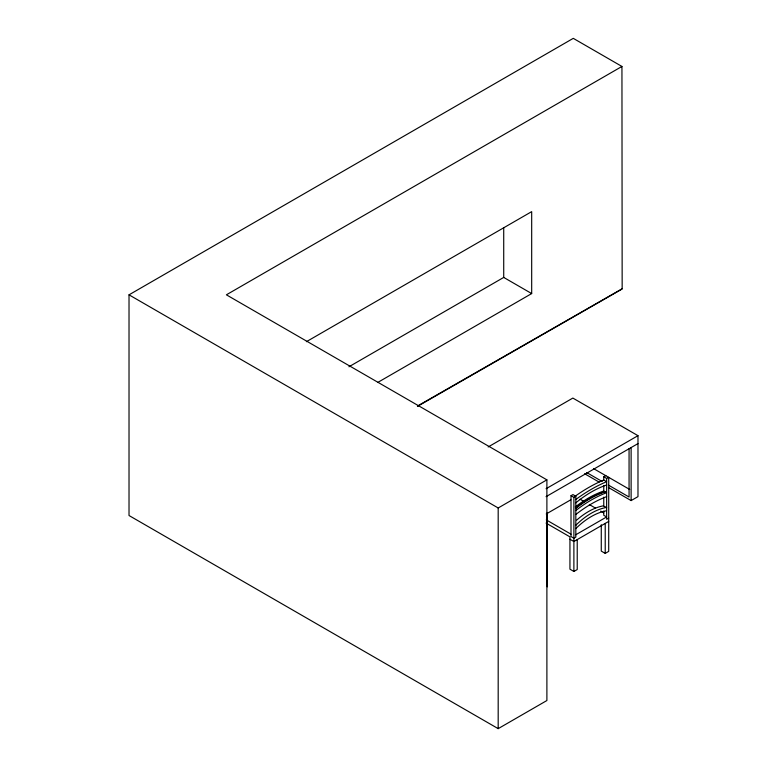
<?xml version="1.0" encoding="UTF-8"?>
<svg xmlns="http://www.w3.org/2000/svg" width="767" height="767" viewBox="0 0 767 767"><rect width="100%" height="100%" fill="white"/><g stroke="black" fill="none" stroke-linecap="round" stroke-linejoin="round"><path stroke-width="1.15" d="M629.065 448.714L629.065 497.026L608.384 485.08M608.375 487.457L631.126 500.583L631.126 447.545M488.186 446.95L572.853 398.073L637.981 435.675L637.981 496.632L631.126 500.583M575.825 525.29L576.679 524.427A65.195 37.641 -60 0 1 605.92 507.543L606.639 507.438L603.044 505.884A65.195 37.641 -60 0 0 576.65 520.141M575.825 528.607L576.679 527.744A65.195 37.641 -60 0 1 605.92 510.86L606.639 510.755M575.825 499.518L576.774 498.799A157.925 91.177 -60 0 1 605.834 482.031L606.639 481.695L603.763 480.037L602.948 480.372A157.925 91.177 -60 0 0 574.857 496.441M621.941 66.451L226.39 294.816L546.89 479.854L546.89 700.53L498.186 728.65L129.019 515.52L129.019 294.835L573.275 38.35L621.941 66.451L622.162 289.006L417.679 406.261M306.388 341.698L531.684 211.634L531.684 293.569L377.7 382.474M348.947 366.77L503.718 277.424L531.684 293.569M129.019 294.835L498.186 507.975L546.89 479.854M546.085 488.723L637.981 435.675M546.056 496.661L637.981 443.594M571.012 495.703L572.939 494.59L575.825 496.249L575.825 537.101L573.889 538.213L571.012 536.545L571.012 495.703L573.889 497.361L575.825 496.249M603.763 480.037L603.763 476.796L605.834 475.598M603.763 476.796L606.639 478.455L608.71 477.256L608.71 551.368L605.221 553.381L601.27 551.099L601.27 524.733M546.238 513.967L570.821 499.777M575.825 534.733L606.639 516.939L603.763 515.28L603.763 511.148M608.71 518.108L606.639 519.307L606.639 478.455M608.71 521.407L573.889 541.512L569.939 539.23M546.066 523.084L569.939 536.862L569.939 569.181L573.889 571.473L577.225 569.545L577.225 539.584M417.421 406.059L621.941 288.881M575.825 510.534A123.947 71.561 -60 0 1 606.639 492.711L603.763 491.043L602.977 491.302A106.095 61.255 -60 0 0 575.317 506.958M605.134 491.839L604.338 492.088A106.095 61.255 -60 0 0 575.959 508.32M593.524 468.589L629.717 489.48M586.669 472.549L602.181 481.503M584.598 473.728L599.075 482.088M580.063 499.202L583.16 500.985M589.344 504.561L595.528 508.128M600.676 511.11L603.773 512.893M546.277 519.901L571.012 534.187M605.221 523.42L605.221 553.381M603.763 485.549L603.763 491.043M603.763 497.141L603.763 505.779M573.889 497.361L573.889 571.473M547.235 512.749L547.235 586.86M503.718 227.55L503.718 277.424M498.186 507.975L498.186 728.65M575.825 514.484A123.947 71.561 -60 0 1 606.639 496.642M575.825 502.836A105.3 60.794 -60 0 1 606.639 485.003M576.314 507.351A112.011 64.668 -60 0 1 604.597 491.522"/></g></svg>
